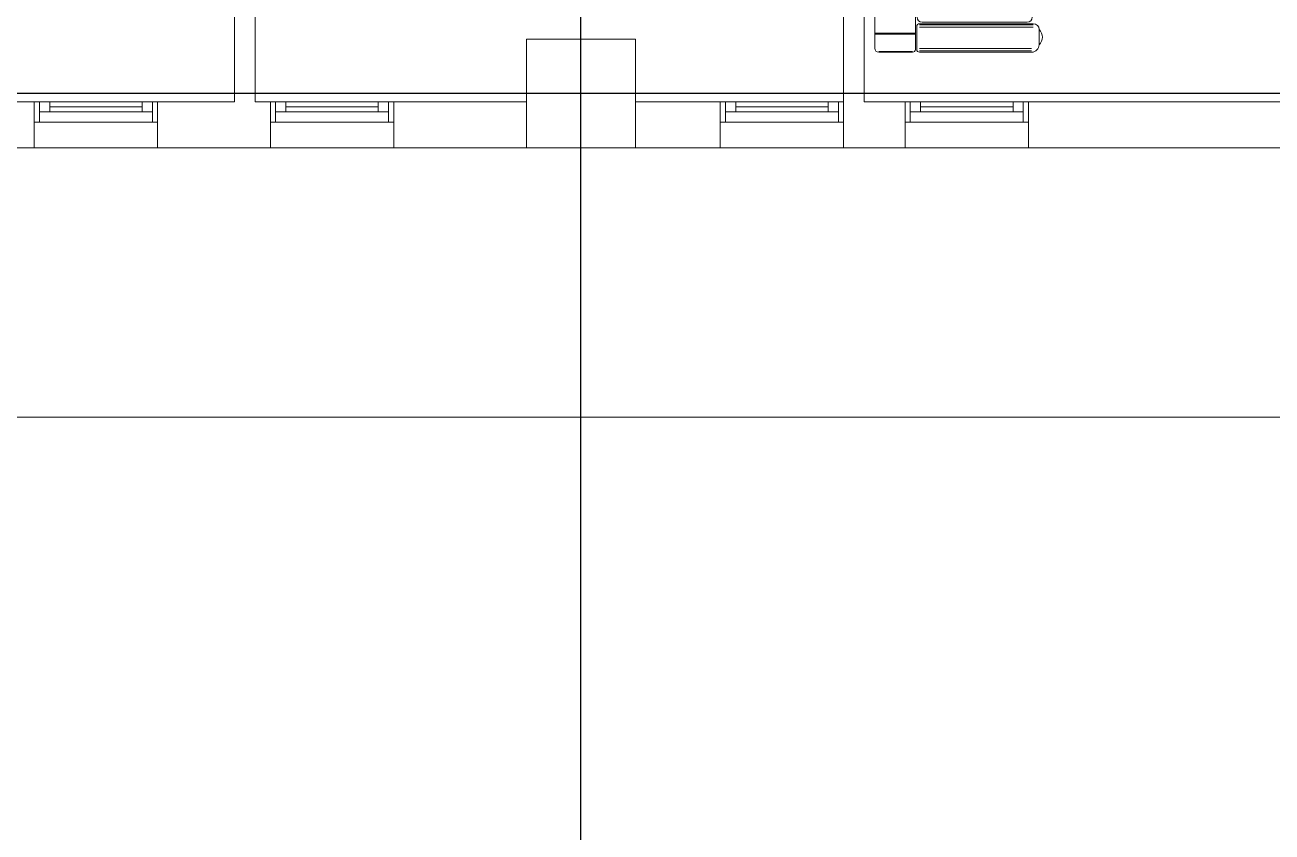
# Model space of a CAD drawing. Header units: metres. Extents: x -18745 to 220762, y -1579758 to -1356048.
# Drawn here: x 127256 to 133328, y -1415083 to -1411154 of the extents above; entities that cross this region are included whole.
import ezdxf

# ---------------------------------------------------------------- set-up
doc = ezdxf.new("R2010")
doc.units = ezdxf.units.M
doc.layers.get('0').update_dxf_attribs({"lineweight": 0})
for name, color, linetype, lineweight in [('A-100 - Copy$0$Aluminum', 8, 'Continuous', 0), ('A-100 - Copy$0$Medical Equipment and Furniture', 8, 'Continuous', 0), ('A-100 - Copy$0$Medical Equipment and Furniture1', 8, 'Continuous', 5), ('A-100 - Copy$0$Proj', 8, 'Continuous', 0), ('A-100 - Copy$0$Structure', 8, 'Continuous', 9), ('A-100 - Copy$0$Walls', 8, 'Continuous', 0)]:
    doc.layers.add(name, color=color, linetype=linetype, lineweight=lineweight)
doc.layers.add('A-100 - Copy$0$axes', color=8, linetype='Continuous')

# ---------------------------------------------------------------- blocks, each defined once
blk = doc.blocks.new('A-100 - Copy$0$single seat')
at = {"layer": 'A-100 - Copy$0$Medical Equipment and Furniture1'}
for p, q in [((-972742.2, -381703.1), (-972742.2, -382595.5)), ((-972558.1, -381684), (-972723.2, -381684)), ((-972558.1, -381687.4), (-972723.2, -381687.4)), ((-972544.8, -381697.3), (-972544.8, -382601.1)), ((-972538.5, -381697.3), (-972538.5, -381809.5)), ((-971978.9, -381684), (-972525.2, -381684)), ((-971978.9, -381689.9), (-972525.2, -381689.9)), ((-971978.9, -381701.7), (-972525.2, -381701.7)), ((-971942.2, -381720.6), (-971942.2, -381794)), ((-972544.8, -381772.1), (-972742.2, -381772.1)), ((-972544.8, -381774.6), (-972742.2, -381774.6)), ((-972544.8, -381777.1), (-972742.2, -381777.1)), ((-971971, -381805.1), (-972525.2, -381805.1)), ((-971971, -381816.9), (-972525.2, -381816.9)), ((-971971, -381822.8), (-972525.2, -381822.8)), ((-972001, -381829.5), (-972511, -381829.5)), ((-972536.4, -381854.9), (-972536.4, -382471.4)), ((-972538.5, -382600.9), (-972538.5, -382488.7)), ((-972536.4, -382471.4), (-972003.7, -382471.4)), ((-971971, -382475.4), (-972525.2, -382475.4)), ((-971971, -382481.3), (-972525.2, -382481.3)), ((-971971, -382493.1), (-972525.2, -382493.1)), ((-971942.2, -382577.6), (-971942.2, -382504.2)), ((-972544.8, -382521), (-972742.2, -382521)), ((-972544.8, -382523.6), (-972742.2, -382523.6)), ((-972544.8, -382526.1), (-972742.2, -382526.1)), ((-972558.1, -382610.8), (-972723.2, -382610.8)), ((-972558.1, -382614.2), (-972723.2, -382614.2)), ((-971978.9, -382596.4), (-972525.2, -382596.4)), ((-971978.9, -382608.3), (-972525.2, -382608.3)), ((-971978.9, -382614.2), (-972525.2, -382614.2))]:
    blk.add_line(p, q, dxfattribs=at)
for centre, radius, start, end in [((-972723.2, -381703.1), 19.1, 90, 180), ((-972558.1, -381697.3), 13.3, 0, 90), ((-972525.2, -381697.3), 13.3, 90, 180), ((-971978.9, -381720.6), 36.6, 0, 90), ((-971976, -381757.3), 49.9, 312.64618, 47.35382), ((-972525.2, -381809.5), 13.3, 180, 270), ((-972511, -381854.9), 25.3, 90, 180), ((-972001, -381854.9), 25.3, 0, 90), ((-971971, -381794), 28.8, 270, 0), ((-973252.2, -382149.1), 1310, 347.02168, 12.97832), ((-972003.7, -382443.3), 28.1, 270, 0), ((-972525.2, -382488.7), 13.3, 90, 180), ((-971971, -382504.2), 28.8, 0, 90), ((-971976, -382540.9), 49.9, 312.64618, 47.35382), ((-972723.2, -382595.1), 19.1, 180, 270), ((-972558.1, -382600.9), 13.3, 270, 0), ((-972525.2, -382600.9), 13.3, 180, 270), ((-971978.9, -382577.6), 36.6, 270, 0)]:
    blk.add_arc(centre, radius, start, end, dxfattribs=at)
blk = doc.blocks.new('A-100 - Copy')
at = {"layer": 'A-100 - Copy$0$Aluminum'}
for p, q in [((127301.7, -1411527.7, -2.4), (127901.7, -1411527.7, -2.4)), ((127326.7, -1411627.7, -2.4), (127326.7, -1411527.7, -2.4)), ((127376.7, -1411577.7, -2.4), (127376.7, -1411527.7, -2.4)), ((127826.7, -1411577.7, -2.4), (127826.7, -1411527.7, -2.4)), ((127876.7, -1411627.7, -2.4), (127876.7, -1411527.7, -2.4)), ((129051.7, -1411527.7, -2.4), (128451.7, -1411527.7, -2.4)), ((128476.7, -1411627.7, -2.4), (128476.7, -1411527.7, -2.4)), ((128526.7, -1411577.7, -2.4), (128526.7, -1411527.7, -2.4)), ((128976.7, -1411577.7, -2.4), (128976.7, -1411527.7, -2.4)), ((129026.7, -1411627.7, -2.4), (129026.7, -1411527.7, -2.4)), ((130641.7, -1411527.7, 0), (131241.7, -1411527.7, 0)), ((130666.7, -1411627.7, 0), (130666.7, -1411527.7, 0)), ((130716.7, -1411577.7, 0), (130716.7, -1411527.7, 0)), ((131166.7, -1411577.7, 0), (131166.7, -1411527.7, 0)), ((131216.7, -1411627.7, 0), (131216.7, -1411527.7, 0)), ((131541.7, -1411527.7, 0), (132141.7, -1411527.7, 0)), ((131566.7, -1411627.7, 0), (131566.7, -1411527.7, 0)), ((131616.7, -1411577.7, 0), (131616.7, -1411527.7, 0)), ((132066.7, -1411577.7, 0), (132066.7, -1411527.7, 0)), ((132116.7, -1411627.7, 0), (132116.7, -1411527.7, 0)), ((127326.7, -1411577.7, -2.4), (127876.7, -1411577.7, -2.4)), ((127826.7, -1411552.7, -2.4), (127376.7, -1411552.7, -2.4)), ((129026.7, -1411577.7, -2.4), (128476.7, -1411577.7, -2.4)), ((128526.7, -1411552.7, -2.4), (128976.7, -1411552.7, -2.4)), ((130666.7, -1411577.7, 0), (131216.7, -1411577.7, 0)), ((131166.7, -1411552.7, 0), (130716.7, -1411552.7, 0)), ((131566.7, -1411577.7, 0), (132116.7, -1411577.7, 0)), ((132066.7, -1411552.7, 0), (131616.7, -1411552.7, 0)), ((127301.7, -1411627.7, -2.4), (127901.7, -1411627.7, -2.4)), ((129051.7, -1411627.7, -2.4), (128451.7, -1411627.7, -2.4)), ((130641.7, -1411627.7, 0), (131241.7, -1411627.7, 0)), ((131541.7, -1411627.7, 0), (132141.7, -1411627.7, 0))]:
    blk.add_line(p, q, dxfattribs=at)
at = {"layer": 'A-100 - Copy$0$axes'}
for p, q in [((129963.3, -1477297.4, 0), (129963.3, -1387547.7, 0)), ((178940.3, -1411488.2, 2.4), (95846.6, -1411488.2, 2.4))]:
    blk.add_line(p, q, dxfattribs=at)
at = {"layer": 'A-100 - Copy$0$Proj'}
for p, q in [((127901.7, -1411752.7, 0), (127301.7, -1411752.7, 0)), ((128451.7, -1411752.7, 0), (129051.7, -1411752.7, 0)), ((131241.7, -1411752.7, 0), (130641.7, -1411752.7, 0)), ((132141.7, -1411752.7, 0), (131541.7, -1411752.7, 0))]:
    blk.add_line(p, q, dxfattribs=at)
at = {"layer": 'A-100 - Copy$0$Proj', "elevation": 2.4}
blk.add_lwpolyline([(157430.3, -1413062.7), (157430.3, -1424372.7), (116466.7, -1424372.7), (116466.7, -1413062.7)], close=True, dxfattribs=at)
at = {"layer": 'A-100 - Copy$0$Structure', "elevation": 0}
blk.add_lwpolyline([(129698.3, -1411752.7), (130228.3, -1411752.7), (130228.3, -1411222.7), (129698.3, -1411222.7)], close=True, dxfattribs=at)
at = {"layer": 'A-100 - Copy$0$Walls'}
for p, q in [((128276.6, -1411527.7, 0), (128276.6, -1407080.6, 0)), ((128376.6, -1411527.7, 0), (128376.6, -1407230.6, 0)), ((131241.7, -1407230.6, 0), (131241.7, -1411752.7, 0)), ((131341.7, -1407230.6, 0), (131341.7, -1411527.7, 0)), ((127301.7, -1411527.7, 0), (125711.7, -1411527.7, 0)), ((127301.7, -1411527.7, 0), (127301.7, -1411752.7, 0)), ((128276.6, -1411527.7, 0), (127901.7, -1411527.7, 0)), ((127901.7, -1411527.7, 0), (127901.7, -1411752.7, 0)), ((128451.7, -1411527.7, 0), (128376.6, -1411527.7, 0)), ((128451.7, -1411527.7, 0), (128451.7, -1411752.7, 0)), ((129698.3, -1411527.7, 0), (129051.7, -1411527.7, 0)), ((129051.7, -1411527.7, 0), (129051.7, -1411752.7, 0)), ((130641.7, -1411527.7, 0), (130228.3, -1411527.7, 0)), ((130641.7, -1411527.7, 0), (130641.7, -1411752.7, 0)), ((131541.7, -1411527.7, 0), (131341.7, -1411527.7, 0)), ((131541.7, -1411527.7, 0), (131541.7, -1411752.7, 0)), ((133401.2, -1411527.7, 0), (132141.7, -1411527.7, 0)), ((132141.7, -1411527.7, 0), (132141.7, -1411752.7, 0)), ((127301.7, -1411752.7, 0), (125711.7, -1411752.7, 0)), ((128451.7, -1411752.7, 0), (127901.7, -1411752.7, 0)), ((129711.2, -1411752.7, 0), (129051.7, -1411752.7, 0)), ((130641.7, -1411752.7, 0), (130228.3, -1411752.7, 0)), ((131541.7, -1411752.7, 0), (131241.7, -1411752.7, 0)), ((133401.2, -1411752.7, 0), (132141.7, -1411752.7, 0))]:
    blk.add_line(p, q, dxfattribs=at)
at = {"layer": 'A-100 - Copy$0$Medical Equipment and Furniture', "xscale": -1, "rotation": 180}
blk.add_blockref('A-100 - Copy$0$single seat', (1104136.2, -1792970.8, 0), dxfattribs=at)

msp = doc.modelspace()

# ---------------------------------------------------------------- block references
msp.add_blockref('A-100 - Copy', (0, 0))

doc.saveas('drawing.dxf')
